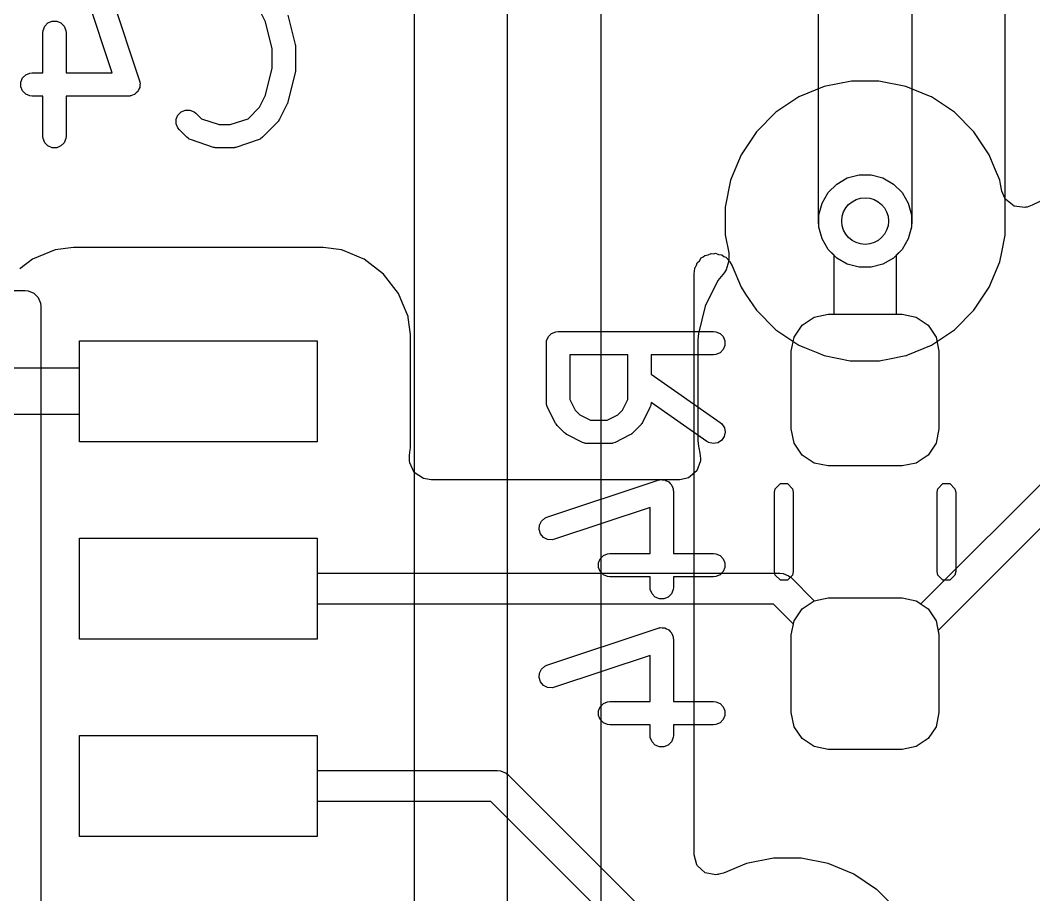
# Model space of a CAD drawing. Header units: inches. Extents: x 1.3 to 5.24, y -7.03 to -1.12.
# Drawn here: x 2.2861 to 2.5427, y -5.2494 to -5.0279 of the extents above; entities that cross this region are included whole.
import ezdxf

# ---------------------------------------------------------------- set-up
doc = ezdxf.new("R2010")
doc.units = ezdxf.units.IN
doc.header["$MEASUREMENT"] = 0
for name, color, linetype, true_color in [('B.Cu', 153, 'CONTINUOUS', 0x4d7fc4), ('B.Mask', 4, 'CONTINUOUS', 0x02ffee), ('B.Paste', 132, 'CONTINUOUS', 0x00c2c2), ('B.Silkscreen', 31, 'CONTINUOUS', 0xe8b2a7), ('F.Cu', 13, 'CONTINUOUS', 0xc83434), ('In1.Cu', 91, 'CONTINUOUS', 0x7fc87f), ('In2.Cu', 33, 'CONTINUOUS', 0xce7d2c)]:
    doc.layers.add(name, color=color, linetype=linetype, true_color=true_color)

msp = doc.modelspace()

# ---------------------------------------------------------------- linework, layer by layer
at = {"layer": 'B.Cu', "linetype": 'CONTINUOUS'}
for p, q in [((2.48966, -5.04465), (2.48321, -5.04732)), ((2.49651, -5.04329), (2.48966, -5.04465)), ((2.48966, -5.04465), (2.48966, -5.04465)), ((2.48966, -5.04465), (2.48966, -5.04465)), ((2.50349, -5.04329), (2.49651, -5.04329)), ((2.49651, -5.04329), (2.49651, -5.04329)), ((2.49651, -5.04329), (2.49651, -5.04329)), ((2.51034, -5.04465), (2.50349, -5.04329)), ((2.50349, -5.04329), (2.50349, -5.04329)), ((2.50349, -5.04329), (2.50349, -5.04329)), ((2.51633, -5.04713), (2.51034, -5.04465)), ((2.51034, -5.04465), (2.51034, -5.04465)), ((2.51034, -5.04465), (2.51034, -5.04465)), ((2.48321, -5.04732), (2.4774, -5.0512)), ((2.48321, -5.04732), (2.48321, -5.04732)), ((2.48321, -5.04732), (2.48321, -5.04732)), ((2.51679, -5.04732), (2.51633, -5.04713)), ((2.5226, -5.0512), (2.51679, -5.04732)), ((2.51679, -5.04732), (2.51679, -5.04732)), ((2.51679, -5.04732), (2.51679, -5.04732)), ((2.51679, -5.04732), (2.51679, -5.04732)), ((2.4774, -5.0512), (2.47246, -5.05614)), ((2.4774, -5.0512), (2.4774, -5.0512)), ((2.4774, -5.0512), (2.4774, -5.0512)), ((2.52754, -5.05614), (2.5226, -5.0512)), ((2.5226, -5.0512), (2.5226, -5.0512)), ((2.5226, -5.0512), (2.5226, -5.0512)), ((2.47246, -5.05614), (2.46858, -5.06195)), ((2.47246, -5.05614), (2.47246, -5.05614)), ((2.47246, -5.05614), (2.47246, -5.05614)), ((2.53142, -5.06195), (2.52754, -5.05614)), ((2.52754, -5.05614), (2.52754, -5.05614)), ((2.52754, -5.05614), (2.52754, -5.05614)), ((2.46858, -5.06195), (2.46591, -5.0684)), ((2.46858, -5.06195), (2.46858, -5.06195)), ((2.46858, -5.06195), (2.46858, -5.06195)), ((2.53279, -5.06526), (2.53142, -5.06195)), ((2.53142, -5.06195), (2.53142, -5.06195)), ((2.53409, -5.0684), (2.53279, -5.06526)), ((2.46591, -5.0684), (2.46455, -5.07525)), ((2.46591, -5.0684), (2.46591, -5.0684)), ((2.46591, -5.0684), (2.46591, -5.0684)), ((2.49281, -5.06937), (2.49548, -5.06783)), ((2.49548, -5.06783), (2.49846, -5.06703)), ((2.49846, -5.06703), (2.50154, -5.06703)), ((2.50154, -5.06703), (2.50452, -5.06783)), ((2.50452, -5.06783), (2.50719, -5.06937)), ((2.53429, -5.0694), (2.53409, -5.0684)), ((2.49063, -5.07155), (2.49281, -5.06937)), ((2.50719, -5.06937), (2.50937, -5.07155)), ((2.53464, -5.07116), (2.53429, -5.0694)), ((2.48909, -5.07422), (2.49063, -5.07155)), ((2.50937, -5.07155), (2.51091, -5.07422)), ((2.53541, -5.07297), (2.53464, -5.07116)), ((2.53556, -5.0732), (2.53541, -5.07297)), ((2.5356, -5.07325), (2.53556, -5.0732)), ((2.53773, -5.07498), (2.5356, -5.07325)), ((2.54842, -5.07173), (2.54232, -5.07476)), ((2.46455, -5.07525), (2.46455, -5.07525)), ((2.46455, -5.07525), (2.46455, -5.08223)), ((2.48829, -5.0772), (2.48909, -5.07422)), ((2.51091, -5.07422), (2.51171, -5.0772)), ((2.54046, -5.07529), (2.53773, -5.07498)), ((2.54071, -5.07524), (2.54046, -5.07529)), ((2.541, -5.07519), (2.54071, -5.07524)), ((2.54232, -5.07476), (2.541, -5.07519)), ((2.54232, -5.07476), (2.54232, -5.07476)), ((2.54232, -5.07476), (2.54232, -5.07476)), ((2.48829, -5.08028), (2.48829, -5.0772)), ((2.51171, -5.0772), (2.51171, -5.08028)), ((2.48909, -5.08326), (2.48829, -5.08028)), ((2.51171, -5.08028), (2.51091, -5.08326)), ((2.46455, -5.08223), (2.46455, -5.08223)), ((2.46455, -5.08223), (2.46455, -5.08223)), ((2.46455, -5.08223), (2.46545, -5.08676)), ((2.49063, -5.08593), (2.48909, -5.08326)), ((2.51091, -5.08326), (2.50937, -5.08593)), ((2.29489, -5.08602), (2.28914, -5.0884)), ((2.29951, -5.08541), (2.29489, -5.08602)), ((2.29489, -5.08602), (2.29489, -5.08602)), ((2.29489, -5.08602), (2.29489, -5.08602)), ((2.36277, -5.08541), (2.29951, -5.08541)), ((2.36739, -5.08602), (2.36277, -5.08541)), ((2.36277, -5.08541), (2.36277, -5.08541)), ((2.36277, -5.08541), (2.36277, -5.08541)), ((2.36277, -5.08541), (2.36277, -5.08541)), ((2.36277, -5.08541), (2.36277, -5.08541)), ((2.36807, -5.0863), (2.36739, -5.08602)), ((2.36739, -5.08602), (2.36739, -5.08602)), ((2.37288, -5.08829), (2.36807, -5.0863)), ((2.36807, -5.0863), (2.36807, -5.0863)), ((2.49213, -5.08743), (2.49063, -5.08593)), ((2.50937, -5.08593), (2.50787, -5.08743)), ((2.28914, -5.0884), (2.28593, -5.09087)), ((2.37314, -5.0884), (2.37288, -5.08829)), ((2.37288, -5.08829), (2.37288, -5.08829)), ((2.37808, -5.09219), (2.37314, -5.0884)), ((2.37314, -5.0884), (2.37314, -5.0884)), ((2.46552, -5.08815), (2.46544, -5.08911)), ((2.46545, -5.08676), (2.46545, -5.08676)), ((2.46545, -5.08676), (2.46552, -5.08815)), ((2.49213, -5.10236), (2.49213, -5.08743)), ((2.50787, -5.08743), (2.50787, -5.10236)), ((2.46478, -5.09114), (2.46444, -5.09165)), ((2.46479, -5.09113), (2.46478, -5.09114)), ((2.46544, -5.08911), (2.46479, -5.09113)), ((2.38187, -5.09713), (2.37808, -5.09219)), ((2.46269, -5.09384), (2.4595, -5.10027)), ((2.46437, -5.09175), (2.46269, -5.09384)), ((2.46442, -5.09167), (2.46437, -5.09175)), ((2.46443, -5.09167), (2.46442, -5.09167)), ((2.46444, -5.09165), (2.46443, -5.09167)), ((2.38286, -5.09952), (2.38187, -5.09713)), ((2.38426, -5.1029), (2.38286, -5.09952)), ((2.4595, -5.10027), (2.45777, -5.10723)), ((2.4595, -5.10027), (2.4595, -5.10027)), ((2.38428, -5.10304), (2.38426, -5.1029)), ((2.38429, -5.10315), (2.38428, -5.10304)), ((2.38429, -5.10316), (2.38429, -5.10315)), ((2.38429, -5.10318), (2.38429, -5.10316)), ((2.38486, -5.10751), (2.38429, -5.10318)), ((2.48404, -5.1051), (2.48707, -5.10307)), ((2.48707, -5.10307), (2.49065, -5.10236)), ((2.49065, -5.10236), (2.49213, -5.10236)), ((2.50787, -5.10236), (2.50935, -5.10236)), ((2.50935, -5.10236), (2.51293, -5.10307)), ((2.51293, -5.10307), (2.51596, -5.1051)), ((2.48201, -5.10813), (2.48404, -5.1051)), ((2.51596, -5.1051), (2.51799, -5.10813)), ((2.30106, -5.11594), (2.30106, -5.10906)), ((2.30106, -5.10906), (2.36122, -5.10906)), ((2.36122, -5.10906), (2.36122, -5.13465)), ((2.38486, -5.1362), (2.38486, -5.10751)), ((2.38486, -5.10751), (2.38486, -5.10751)), ((2.45777, -5.10723), (2.45766, -5.10884)), ((2.45766, -5.10884), (2.45766, -5.13428)), ((2.4813, -5.11171), (2.48201, -5.10813)), ((2.51799, -5.10813), (2.5187, -5.11171)), ((2.4813, -5.1314), (2.4813, -5.11171)), ((2.5187, -5.11171), (2.5187, -5.1314)), ((2.26997, -5.11594), (2.30106, -5.11594)), ((2.30106, -5.12776), (2.26752, -5.12776)), ((2.30106, -5.13465), (2.30106, -5.12776)), ((2.48201, -5.13498), (2.4813, -5.1314)), ((2.5187, -5.1314), (2.51799, -5.13498)), ((2.36122, -5.13465), (2.30106, -5.13465)), ((2.45766, -5.13428), (2.45766, -5.13432)), ((2.45766, -5.13432), (2.45777, -5.13588)), ((2.48404, -5.13801), (2.48201, -5.13498)), ((2.51799, -5.13498), (2.51596, -5.13801)), ((2.38462, -5.13807), (2.3848, -5.13667)), ((2.3848, -5.13667), (2.38486, -5.1362)), ((2.45777, -5.13588), (2.45777, -5.13588)), ((2.45777, -5.13588), (2.45785, -5.13622)), ((2.45785, -5.13622), (2.45785, -5.13622)), ((2.45785, -5.13622), (2.45818, -5.13753)), ((2.45818, -5.13753), (2.45832, -5.13891)), ((2.5141, -5.17571), (2.55302, -5.13679)), ((2.38463, -5.13943), (2.38462, -5.13807)), ((2.38471, -5.13996), (2.38463, -5.13943)), ((2.38584, -5.14243), (2.38471, -5.13996)), ((2.45829, -5.13946), (2.45741, -5.14206)), ((2.45832, -5.13891), (2.45829, -5.13946)), ((2.48707, -5.14004), (2.48404, -5.13801)), ((2.49065, -5.14075), (2.48707, -5.14004)), ((2.51293, -5.14004), (2.50935, -5.14075)), ((2.51596, -5.13801), (2.51293, -5.14004)), ((2.56118, -5.13976), (2.51848, -5.18246)), ((2.38816, -5.14392), (2.38584, -5.14243)), ((2.45741, -5.14206), (2.45526, -5.14378)), ((2.50935, -5.14075), (2.49065, -5.14075)), ((2.38869, -5.14407), (2.38816, -5.14392)), ((2.39007, -5.14427), (2.38869, -5.14407)), ((2.45309, -5.14427), (2.39007, -5.14427)), ((2.39007, -5.14427), (2.39007, -5.14427)), ((2.39007, -5.14427), (2.39007, -5.14427)), ((2.45493, -5.14391), (2.45309, -5.14427)), ((2.45526, -5.14378), (2.45493, -5.14391)), ((2.30106, -5.18465), (2.30106, -5.15906)), ((2.30106, -5.15906), (2.36122, -5.15906)), ((2.36122, -5.15906), (2.36122, -5.16791)), ((2.36122, -5.16791), (2.47844, -5.16791)), ((2.47844, -5.16791), (2.47921, -5.16799)), ((2.47921, -5.16799), (2.48063, -5.16858)), ((2.48063, -5.16858), (2.48123, -5.16907)), ((2.48123, -5.16907), (2.48708, -5.17492)), ((2.47681, -5.17579), (2.36122, -5.17579)), ((2.36122, -5.17579), (2.36122, -5.18465)), ((2.48185, -5.18082), (2.47681, -5.17579)), ((2.48708, -5.17492), (2.49065, -5.17421)), ((2.49065, -5.17421), (2.50935, -5.17421)), ((2.50935, -5.17421), (2.51293, -5.17492)), ((2.51293, -5.17492), (2.5141, -5.17571)), ((2.4813, -5.18356), (2.48185, -5.18082)), ((2.4813, -5.20325), (2.4813, -5.18356)), ((2.51848, -5.18246), (2.5187, -5.18356)), ((2.5187, -5.18356), (2.5187, -5.20325)), ((2.36122, -5.18465), (2.30106, -5.18465)), ((2.48201, -5.20683), (2.4813, -5.20325)), ((2.5187, -5.20325), (2.51799, -5.20683)), ((2.48404, -5.20986), (2.48201, -5.20683)), ((2.51799, -5.20683), (2.51596, -5.20986)), ((2.30106, -5.23465), (2.30106, -5.20906)), ((2.30106, -5.20906), (2.36122, -5.20906)), ((2.36122, -5.20906), (2.36122, -5.21791)), ((2.48707, -5.21189), (2.48404, -5.20986)), ((2.49065, -5.2126), (2.48707, -5.21189)), ((2.51293, -5.21189), (2.50935, -5.2126)), ((2.51596, -5.20986), (2.51293, -5.21189)), ((2.50935, -5.2126), (2.49065, -5.2126)), ((2.36122, -5.21791), (2.40689, -5.21791)), ((2.40689, -5.21791), (2.40766, -5.21799)), ((2.40766, -5.21799), (2.40908, -5.21858)), ((2.40908, -5.21858), (2.40967, -5.21907)), ((2.40967, -5.21907), (2.44373, -5.25312)), ((2.40526, -5.22579), (2.36122, -5.22579)), ((2.36122, -5.22579), (2.36122, -5.23465)), ((2.43701, -5.25754), (2.40526, -5.22579)), ((2.36122, -5.23465), (2.30106, -5.23465))]:
    msp.add_line(p, q, dxfattribs=at)
at = {"layer": 'B.Cu'}
msp.add_circle((2.5, -5.07874), 0.00591, dxfattribs=at)
at = {"layer": 'B.Mask', "linetype": 'CONTINUOUS'}
for p, q in [((2.48404, -5.1051), (2.48707, -5.10307)), ((2.48707, -5.10307), (2.49065, -5.10236)), ((2.49065, -5.10236), (2.50935, -5.10236)), ((2.50935, -5.10236), (2.51293, -5.10307)), ((2.51293, -5.10307), (2.51596, -5.1051)), ((2.48201, -5.10813), (2.48404, -5.1051)), ((2.51596, -5.1051), (2.51799, -5.10813)), ((2.30106, -5.13465), (2.30106, -5.10906)), ((2.30106, -5.10906), (2.36122, -5.10906)), ((2.36122, -5.10906), (2.36122, -5.13465)), ((2.4813, -5.11171), (2.48201, -5.10813)), ((2.51799, -5.10813), (2.5187, -5.11171)), ((2.4813, -5.1314), (2.4813, -5.11171)), ((2.5187, -5.11171), (2.5187, -5.1314)), ((2.48201, -5.13498), (2.4813, -5.1314)), ((2.5187, -5.1314), (2.51799, -5.13498)), ((2.36122, -5.13465), (2.30106, -5.13465)), ((2.48404, -5.13801), (2.48201, -5.13498)), ((2.51799, -5.13498), (2.51596, -5.13801)), ((2.48707, -5.14004), (2.48404, -5.13801)), ((2.49065, -5.14075), (2.48707, -5.14004)), ((2.51293, -5.14004), (2.50935, -5.14075)), ((2.51596, -5.13801), (2.51293, -5.14004)), ((2.50935, -5.14075), (2.49065, -5.14075)), ((2.30106, -5.18465), (2.30106, -5.15906)), ((2.30106, -5.15906), (2.36122, -5.15906)), ((2.36122, -5.15906), (2.36122, -5.18465)), ((2.48404, -5.17695), (2.48707, -5.17492)), ((2.48707, -5.17492), (2.49065, -5.17421)), ((2.49065, -5.17421), (2.50935, -5.17421)), ((2.50935, -5.17421), (2.51293, -5.17492)), ((2.51293, -5.17492), (2.51596, -5.17695)), ((2.48201, -5.17998), (2.48404, -5.17695)), ((2.51596, -5.17695), (2.51799, -5.17998)), ((2.4813, -5.18356), (2.48201, -5.17998)), ((2.51799, -5.17998), (2.5187, -5.18356)), ((2.4813, -5.20325), (2.4813, -5.18356)), ((2.5187, -5.18356), (2.5187, -5.20325)), ((2.36122, -5.18465), (2.30106, -5.18465)), ((2.48201, -5.20683), (2.4813, -5.20325)), ((2.5187, -5.20325), (2.51799, -5.20683)), ((2.48404, -5.20986), (2.48201, -5.20683)), ((2.51799, -5.20683), (2.51596, -5.20986)), ((2.30106, -5.23465), (2.30106, -5.20906)), ((2.30106, -5.20906), (2.36122, -5.20906)), ((2.36122, -5.20906), (2.36122, -5.23465)), ((2.48707, -5.21189), (2.48404, -5.20986)), ((2.49065, -5.2126), (2.48707, -5.21189)), ((2.51293, -5.21189), (2.50935, -5.2126)), ((2.51596, -5.20986), (2.51293, -5.21189)), ((2.50935, -5.2126), (2.49065, -5.2126)), ((2.36122, -5.23465), (2.30106, -5.23465))]:
    msp.add_line(p, q, dxfattribs=at)
at = {"layer": 'B.Paste', "linetype": 'CONTINUOUS'}
for p, q in [((2.48404, -5.1051), (2.48707, -5.10307)), ((2.48707, -5.10307), (2.49065, -5.10236)), ((2.49065, -5.10236), (2.50935, -5.10236)), ((2.50935, -5.10236), (2.51293, -5.10307)), ((2.51293, -5.10307), (2.51596, -5.1051)), ((2.48201, -5.10813), (2.48404, -5.1051)), ((2.51596, -5.1051), (2.51799, -5.10813)), ((2.30106, -5.13465), (2.30106, -5.10906)), ((2.30106, -5.10906), (2.36122, -5.10906)), ((2.36122, -5.10906), (2.36122, -5.13465)), ((2.4813, -5.11171), (2.48201, -5.10813)), ((2.51799, -5.10813), (2.5187, -5.11171)), ((2.4813, -5.1314), (2.4813, -5.11171)), ((2.5187, -5.11171), (2.5187, -5.1314)), ((2.48201, -5.13498), (2.4813, -5.1314)), ((2.5187, -5.1314), (2.51799, -5.13498)), ((2.36122, -5.13465), (2.30106, -5.13465)), ((2.48404, -5.13801), (2.48201, -5.13498)), ((2.51799, -5.13498), (2.51596, -5.13801)), ((2.48707, -5.14004), (2.48404, -5.13801)), ((2.49065, -5.14075), (2.48707, -5.14004)), ((2.51293, -5.14004), (2.50935, -5.14075)), ((2.51596, -5.13801), (2.51293, -5.14004)), ((2.50935, -5.14075), (2.49065, -5.14075)), ((2.30106, -5.18465), (2.30106, -5.15906)), ((2.30106, -5.15906), (2.36122, -5.15906)), ((2.36122, -5.15906), (2.36122, -5.18465)), ((2.48404, -5.17695), (2.48707, -5.17492)), ((2.48707, -5.17492), (2.49065, -5.17421)), ((2.49065, -5.17421), (2.50935, -5.17421)), ((2.50935, -5.17421), (2.51293, -5.17492)), ((2.51293, -5.17492), (2.51596, -5.17695)), ((2.48201, -5.17998), (2.48404, -5.17695)), ((2.51596, -5.17695), (2.51799, -5.17998)), ((2.4813, -5.18356), (2.48201, -5.17998)), ((2.51799, -5.17998), (2.5187, -5.18356)), ((2.4813, -5.20325), (2.4813, -5.18356)), ((2.5187, -5.18356), (2.5187, -5.20325)), ((2.36122, -5.18465), (2.30106, -5.18465)), ((2.48201, -5.20683), (2.4813, -5.20325)), ((2.5187, -5.20325), (2.51799, -5.20683)), ((2.48404, -5.20986), (2.48201, -5.20683)), ((2.51799, -5.20683), (2.51596, -5.20986)), ((2.30106, -5.23465), (2.30106, -5.20906)), ((2.30106, -5.20906), (2.36122, -5.20906)), ((2.36122, -5.20906), (2.36122, -5.23465)), ((2.48707, -5.21189), (2.48404, -5.20986)), ((2.49065, -5.2126), (2.48707, -5.21189)), ((2.51293, -5.21189), (2.50935, -5.2126)), ((2.51596, -5.20986), (2.51293, -5.21189)), ((2.50935, -5.2126), (2.49065, -5.2126)), ((2.36122, -5.23465), (2.30106, -5.23465))]:
    msp.add_line(p, q, dxfattribs=at)
at = {"layer": 'B.Silkscreen', "linetype": 'CONTINUOUS'}
for p, q in [((2.30936, -5.0412), (2.30129, -5.01697)), ((2.30689, -5.0151), (2.31626, -5.04322)), ((2.34817, -5.02831), (2.34665, -5.02528)), ((2.35382, -5.02656), (2.3557, -5.03406)), ((2.29182, -5.03045), (2.29226, -5.02939)), ((2.29226, -5.02939), (2.29307, -5.02857)), ((2.29307, -5.02857), (2.29414, -5.02813)), ((2.29414, -5.02813), (2.29529, -5.02813)), ((2.29529, -5.02813), (2.29635, -5.02857)), ((2.29635, -5.02857), (2.29717, -5.02939)), ((2.29717, -5.02939), (2.29761, -5.03045)), ((2.34988, -5.03514), (2.34817, -5.02831)), ((2.29176, -5.03103), (2.29182, -5.03045)), ((2.29176, -5.0412), (2.29176, -5.03103)), ((2.29761, -5.03045), (2.29767, -5.03103)), ((2.29767, -5.03103), (2.29767, -5.0412)), ((2.3557, -5.03406), (2.35571, -5.03416)), ((2.35571, -5.03416), (2.35573, -5.0342)), ((2.35573, -5.0342), (2.35575, -5.03442)), ((2.35575, -5.03442), (2.35578, -5.03464)), ((2.35578, -5.03464), (2.35577, -5.03468)), ((2.35577, -5.03468), (2.35578, -5.03478)), ((2.35578, -5.03478), (2.35578, -5.0404)), ((2.34988, -5.04004), (2.34988, -5.03514)), ((2.34817, -5.04687), (2.34988, -5.04004)), ((2.28619, -5.04358), (2.28663, -5.04251)), ((2.28663, -5.04251), (2.28745, -5.0417)), ((2.28745, -5.0417), (2.28851, -5.04126)), ((2.28851, -5.04126), (2.28909, -5.0412)), ((2.28909, -5.0412), (2.29176, -5.0412)), ((2.29767, -5.0412), (2.30936, -5.0412)), ((2.3557, -5.04112), (2.35382, -5.04862)), ((2.35571, -5.04102), (2.3557, -5.04112)), ((2.35573, -5.04098), (2.35571, -5.04102)), ((2.35575, -5.04076), (2.35573, -5.04098)), ((2.35578, -5.04055), (2.35575, -5.04076)), ((2.35578, -5.0404), (2.35577, -5.0405)), ((2.35577, -5.0405), (2.35578, -5.04055)), ((2.28619, -5.04473), (2.28619, -5.04358)), ((2.28663, -5.04579), (2.28619, -5.04473)), ((2.31631, -5.04493), (2.3161, -5.04536)), ((2.31626, -5.04322), (2.31633, -5.0435)), ((2.31632, -5.04483), (2.31631, -5.04493)), ((2.31636, -5.04473), (2.31632, -5.04483)), ((2.31633, -5.0435), (2.31636, -5.04358)), ((2.31636, -5.04358), (2.31636, -5.04364)), ((2.31636, -5.04364), (2.31639, -5.04378)), ((2.31639, -5.04378), (2.31636, -5.04426)), ((2.31636, -5.04426), (2.31636, -5.04473)), ((2.28745, -5.04661), (2.28663, -5.04579)), ((2.28851, -5.04705), (2.28745, -5.04661)), ((2.28909, -5.04711), (2.28851, -5.04705)), ((2.29176, -5.04711), (2.28909, -5.04711)), ((2.29176, -5.05728), (2.29176, -5.04711)), ((2.31346, -5.04711), (2.29767, -5.04711)), ((2.29767, -5.04711), (2.29767, -5.05728)), ((2.31375, -5.04708), (2.31346, -5.04711)), ((2.31383, -5.04708), (2.31375, -5.04708)), ((2.31389, -5.04706), (2.31383, -5.04708)), ((2.31404, -5.04705), (2.31389, -5.04706)), ((2.31447, -5.04687), (2.31404, -5.04705)), ((2.31492, -5.04672), (2.31447, -5.04687)), ((2.315, -5.04665), (2.31492, -5.04672)), ((2.3151, -5.04661), (2.315, -5.04665)), ((2.31544, -5.04627), (2.3151, -5.04661)), ((2.31579, -5.04596), (2.31544, -5.04627)), ((2.31584, -5.04587), (2.31579, -5.04596)), ((2.31592, -5.04579), (2.31584, -5.04587)), ((2.3161, -5.04536), (2.31592, -5.04579)), ((2.34665, -5.0499), (2.34817, -5.04687)), ((2.34374, -5.05282), (2.34665, -5.0499)), ((2.3536, -5.04922), (2.35172, -5.05297)), ((2.35361, -5.04918), (2.3536, -5.04922)), ((2.35363, -5.04916), (2.35361, -5.04918)), ((2.35371, -5.04892), (2.35363, -5.04916)), ((2.3538, -5.04868), (2.35371, -5.04892)), ((2.35381, -5.04866), (2.3538, -5.04868)), ((2.35382, -5.04862), (2.35381, -5.04866)), ((2.32556, -5.05295), (2.326, -5.05189)), ((2.32556, -5.0541), (2.32556, -5.05295)), ((2.326, -5.05189), (2.32682, -5.05107)), ((2.32682, -5.05107), (2.32788, -5.05063)), ((2.32788, -5.05063), (2.32903, -5.05063)), ((2.32903, -5.05063), (2.3301, -5.05107)), ((2.3301, -5.05107), (2.33055, -5.05144)), ((2.33055, -5.05144), (2.33193, -5.05282)), ((2.33193, -5.05282), (2.33644, -5.05432)), ((2.33923, -5.05432), (2.34374, -5.05282)), ((2.35172, -5.05297), (2.35157, -5.05322)), ((2.326, -5.05517), (2.32556, -5.0541)), ((2.32637, -5.05561), (2.326, -5.05517)), ((2.33644, -5.05432), (2.33923, -5.05432)), ((2.35117, -5.05374), (2.34742, -5.05749)), ((2.35135, -5.05351), (2.35117, -5.05374)), ((2.35141, -5.05346), (2.35135, -5.05351)), ((2.35147, -5.05337), (2.35141, -5.05346)), ((2.35154, -5.05329), (2.35147, -5.05337)), ((2.35157, -5.05322), (2.35154, -5.05329)), ((2.29182, -5.05785), (2.29176, -5.05728)), ((2.29226, -5.05892), (2.29182, -5.05785)), ((2.29761, -5.05785), (2.29717, -5.05892)), ((2.29767, -5.05728), (2.29761, -5.05785)), ((2.32825, -5.05749), (2.32637, -5.05561)), ((2.32869, -5.05786), (2.32825, -5.05749)), ((2.32879, -5.0579), (2.32869, -5.05786)), ((2.32887, -5.05797), (2.32879, -5.0579)), ((2.3294, -5.0582), (2.32887, -5.05797)), ((2.34679, -5.05797), (2.34627, -5.0582)), ((2.34687, -5.0579), (2.34679, -5.05797)), ((2.34697, -5.05786), (2.34687, -5.0579)), ((2.34742, -5.05749), (2.34697, -5.05786)), ((2.29307, -5.05973), (2.29226, -5.05892)), ((2.29414, -5.06017), (2.29307, -5.05973)), ((2.29529, -5.06017), (2.29414, -5.06017)), ((2.29635, -5.05973), (2.29529, -5.06017)), ((2.29717, -5.05892), (2.29635, -5.05973)), ((2.33502, -5.06008), (2.3294, -5.0582)), ((2.33531, -5.06014), (2.33502, -5.06008)), ((2.33538, -5.06017), (2.33531, -5.06014)), ((2.33549, -5.06018), (2.33538, -5.06017)), ((2.33559, -5.06021), (2.33549, -5.06018)), ((2.33567, -5.0602), (2.33559, -5.06021)), ((2.33596, -5.06023), (2.33567, -5.0602)), ((2.33971, -5.06023), (2.33596, -5.06023)), ((2.34, -5.0602), (2.33971, -5.06023)), ((2.34008, -5.06021), (2.34, -5.0602)), ((2.34018, -5.06018), (2.34008, -5.06021)), ((2.34028, -5.06017), (2.34018, -5.06018)), ((2.34036, -5.06014), (2.34028, -5.06017)), ((2.34064, -5.06008), (2.34036, -5.06014)), ((2.34627, -5.0582), (2.34064, -5.06008)), ((2.1615, -5.09638), (2.28732, -5.09638)), ((2.28732, -5.09638), (2.28809, -5.09645)), ((2.28809, -5.09645), (2.28951, -5.09704)), ((2.28951, -5.09704), (2.2906, -5.09813)), ((2.2906, -5.09813), (2.29118, -5.09955)), ((2.29118, -5.09955), (2.29126, -5.10031)), ((2.29126, -5.10031), (2.29126, -5.29339)), ((2.4206, -5.10722), (2.42166, -5.10678)), ((2.42166, -5.10678), (2.42224, -5.10672)), ((2.42224, -5.10672), (2.46161, -5.10672)), ((2.46161, -5.10672), (2.46218, -5.10678)), ((2.46218, -5.10678), (2.46325, -5.10722)), ((2.41928, -5.10967), (2.41934, -5.1091)), ((2.41934, -5.1091), (2.41978, -5.10803)), ((2.41978, -5.10803), (2.4206, -5.10722)), ((2.46325, -5.10722), (2.46406, -5.10803)), ((2.46406, -5.10803), (2.4645, -5.1091)), ((2.4645, -5.1091), (2.4645, -5.11025)), ((2.41928, -5.12467), (2.41928, -5.10967)), ((2.46406, -5.11131), (2.46325, -5.11213)), ((2.4645, -5.11025), (2.46406, -5.11131)), ((2.43991, -5.11263), (2.42519, -5.11263)), ((2.42519, -5.11263), (2.42519, -5.12397)), ((2.43991, -5.12397), (2.43991, -5.11263)), ((2.46161, -5.11263), (2.44581, -5.11263)), ((2.44581, -5.11263), (2.44581, -5.11751)), ((2.46218, -5.11257), (2.46161, -5.11263)), ((2.46325, -5.11213), (2.46218, -5.11257)), ((2.44581, -5.11751), (2.4633, -5.12975)), ((2.41934, -5.12525), (2.41928, -5.12467)), ((2.42519, -5.12397), (2.42654, -5.12667)), ((2.43856, -5.12667), (2.43991, -5.12397)), ((2.44581, -5.12472), (2.44576, -5.12525)), ((2.45991, -5.13459), (2.44581, -5.12472)), ((2.41938, -5.12535), (2.41934, -5.12525)), ((2.41939, -5.12545), (2.41938, -5.12535)), ((2.4196, -5.12599), (2.41939, -5.12545)), ((2.42147, -5.12974), (2.4196, -5.12599)), ((2.42654, -5.12667), (2.42774, -5.12787)), ((2.43736, -5.12787), (2.43856, -5.12667)), ((2.4455, -5.12599), (2.44363, -5.12974)), ((2.44571, -5.12545), (2.4455, -5.12599)), ((2.44576, -5.12525), (2.44571, -5.12535)), ((2.44571, -5.12535), (2.44571, -5.12545)), ((2.42163, -5.12999), (2.42147, -5.12974)), ((2.42166, -5.13006), (2.42163, -5.12999)), ((2.42774, -5.12787), (2.43043, -5.12922)), ((2.43043, -5.12922), (2.43466, -5.12922)), ((2.43466, -5.12922), (2.43736, -5.12787)), ((2.44347, -5.12999), (2.44344, -5.13006)), ((2.44363, -5.12974), (2.44347, -5.12999)), ((2.4633, -5.12975), (2.46374, -5.13013)), ((2.42172, -5.13014), (2.42166, -5.13006)), ((2.42178, -5.13023), (2.42172, -5.13014)), ((2.42184, -5.13028), (2.42178, -5.13023)), ((2.42202, -5.13051), (2.42184, -5.13028)), ((2.4239, -5.13238), (2.42202, -5.13051)), ((2.42412, -5.13257), (2.4239, -5.13238)), ((2.42418, -5.13263), (2.42412, -5.13257)), ((2.44097, -5.13257), (2.44092, -5.13263)), ((2.4412, -5.13238), (2.44097, -5.13257)), ((2.44307, -5.13051), (2.4412, -5.13238)), ((2.44326, -5.13028), (2.44307, -5.13051)), ((2.44332, -5.13023), (2.44326, -5.13028)), ((2.44337, -5.13014), (2.44332, -5.13023)), ((2.44344, -5.13006), (2.44337, -5.13014)), ((2.46374, -5.13013), (2.46436, -5.1311)), ((2.46456, -5.13223), (2.46431, -5.13336)), ((2.46436, -5.1311), (2.46456, -5.13223)), ((2.42427, -5.13268), (2.42418, -5.13263)), ((2.42435, -5.13275), (2.42427, -5.13268)), ((2.42442, -5.13278), (2.42435, -5.13275)), ((2.42467, -5.13294), (2.42442, -5.13278)), ((2.42842, -5.13481), (2.42467, -5.13294)), ((2.42896, -5.13502), (2.42842, -5.13481)), ((2.42906, -5.13503), (2.42896, -5.13502)), ((2.42916, -5.13507), (2.42906, -5.13503)), ((2.42974, -5.13512), (2.42916, -5.13507)), ((2.43536, -5.13512), (2.42974, -5.13512)), ((2.43594, -5.13507), (2.43536, -5.13512)), ((2.43603, -5.13503), (2.43594, -5.13507)), ((2.43614, -5.13502), (2.43603, -5.13503)), ((2.43668, -5.13481), (2.43614, -5.13502)), ((2.44043, -5.13294), (2.43668, -5.13481)), ((2.44068, -5.13278), (2.44043, -5.13294)), ((2.44075, -5.13275), (2.44068, -5.13278)), ((2.44083, -5.13268), (2.44075, -5.13275)), ((2.44092, -5.13263), (2.44083, -5.13268)), ((2.46042, -5.13487), (2.45991, -5.13459)), ((2.46154, -5.13512), (2.46042, -5.13487)), ((2.46268, -5.13492), (2.46154, -5.13512)), ((2.46365, -5.1343), (2.46268, -5.13492)), ((2.46431, -5.13336), (2.46365, -5.1343)), ((2.41943, -5.15374), (2.44755, -5.14437)), ((2.44755, -5.14437), (2.44784, -5.1443)), ((2.44784, -5.1443), (2.44791, -5.14427)), ((2.44791, -5.14427), (2.44797, -5.14427)), ((2.44797, -5.14427), (2.44811, -5.14424)), ((2.44811, -5.14424), (2.44859, -5.14427)), ((2.44859, -5.14427), (2.44906, -5.14427)), ((2.44906, -5.14427), (2.44916, -5.14431)), ((2.44916, -5.14431), (2.44926, -5.14432)), ((2.44926, -5.14432), (2.44969, -5.14453)), ((2.44969, -5.14453), (2.45012, -5.14471)), ((2.45012, -5.14471), (2.4502, -5.14479)), ((2.4502, -5.14479), (2.45029, -5.14484)), ((2.45029, -5.14484), (2.4506, -5.14519)), ((2.4506, -5.14519), (2.45094, -5.14553)), ((2.47725, -5.14655), (2.47853, -5.14527)), ((2.47853, -5.14527), (2.48033, -5.14527)), ((2.48033, -5.14527), (2.48161, -5.14655)), ((2.51839, -5.14655), (2.51967, -5.14527)), ((2.51967, -5.14527), (2.52147, -5.14527)), ((2.52147, -5.14527), (2.52275, -5.14655)), ((2.45094, -5.14553), (2.45098, -5.14563)), ((2.45098, -5.14563), (2.45105, -5.14571)), ((2.45105, -5.14571), (2.4512, -5.14616)), ((2.4512, -5.14616), (2.45138, -5.14659)), ((2.45138, -5.14659), (2.45139, -5.14674)), ((2.45139, -5.14674), (2.45141, -5.1468)), ((2.45141, -5.1468), (2.45141, -5.14688)), ((2.45141, -5.14688), (2.45144, -5.14717)), ((2.45144, -5.14717), (2.45144, -5.16296)), ((2.47707, -5.14745), (2.47725, -5.14655)), ((2.47707, -5.16751), (2.47707, -5.14745)), ((2.48161, -5.14655), (2.48179, -5.14745)), ((2.48179, -5.14745), (2.48179, -5.16751)), ((2.51821, -5.14745), (2.51839, -5.14655)), ((2.51821, -5.16751), (2.51821, -5.14745)), ((2.52275, -5.14655), (2.52293, -5.14745)), ((2.52293, -5.14745), (2.52293, -5.16751)), ((2.44553, -5.15127), (2.4213, -5.15934)), ((2.44553, -5.16296), (2.44553, -5.15127)), ((2.41751, -5.15576), (2.41803, -5.15473)), ((2.41803, -5.15473), (2.4189, -5.15398)), ((2.4189, -5.15398), (2.41943, -5.15374)), ((2.41743, -5.15691), (2.41751, -5.15576)), ((2.4178, -5.15801), (2.41743, -5.15691)), ((2.41855, -5.15888), (2.4178, -5.15801)), ((2.41958, -5.15939), (2.41855, -5.15888)), ((2.42073, -5.15947), (2.41958, -5.15939)), ((2.4213, -5.15934), (2.42073, -5.15947)), ((2.43372, -5.16346), (2.43478, -5.16302)), ((2.43478, -5.16302), (2.43536, -5.16296)), ((2.43536, -5.16296), (2.44553, -5.16296)), ((2.45144, -5.16296), (2.46161, -5.16296)), ((2.46161, -5.16296), (2.46218, -5.16302)), ((2.46218, -5.16302), (2.46325, -5.16346)), ((2.43246, -5.16534), (2.43291, -5.16428)), ((2.43246, -5.16649), (2.43246, -5.16534)), ((2.43291, -5.16428), (2.43372, -5.16346)), ((2.46325, -5.16346), (2.46406, -5.16428)), ((2.46406, -5.16428), (2.4645, -5.16534)), ((2.4645, -5.16534), (2.4645, -5.16649)), ((2.43291, -5.16756), (2.43246, -5.16649)), ((2.43372, -5.16837), (2.43291, -5.16756)), ((2.43478, -5.16881), (2.43372, -5.16837)), ((2.46325, -5.16837), (2.46218, -5.16881)), ((2.46406, -5.16756), (2.46325, -5.16837)), ((2.4645, -5.16649), (2.46406, -5.16756)), ((2.47725, -5.16841), (2.47707, -5.16751)), ((2.47853, -5.16969), (2.47725, -5.16841)), ((2.48161, -5.16841), (2.48033, -5.16969)), ((2.48179, -5.16751), (2.48161, -5.16841)), ((2.51839, -5.16841), (2.51821, -5.16751)), ((2.51967, -5.16969), (2.51839, -5.16841)), ((2.52275, -5.16841), (2.52147, -5.16969)), ((2.52293, -5.16751), (2.52275, -5.16841)), ((2.43536, -5.16887), (2.43478, -5.16881)), ((2.44553, -5.16887), (2.43536, -5.16887)), ((2.44553, -5.17154), (2.44553, -5.16887)), ((2.46161, -5.16887), (2.45144, -5.16887)), ((2.45144, -5.16887), (2.45144, -5.17154)), ((2.46218, -5.16881), (2.46161, -5.16887)), ((2.48033, -5.16969), (2.47853, -5.16969)), ((2.52147, -5.16969), (2.51967, -5.16969)), ((2.44559, -5.17212), (2.44553, -5.17154)), ((2.44603, -5.17318), (2.44559, -5.17212)), ((2.44684, -5.174), (2.44603, -5.17318)), ((2.45094, -5.17318), (2.45012, -5.174)), ((2.45138, -5.17212), (2.45094, -5.17318)), ((2.45144, -5.17154), (2.45138, -5.17212)), ((2.44791, -5.17444), (2.44684, -5.174)), ((2.44906, -5.17444), (2.44791, -5.17444)), ((2.45012, -5.174), (2.44906, -5.17444)), ((2.41943, -5.19124), (2.44755, -5.18186)), ((2.44755, -5.18186), (2.44784, -5.1818)), ((2.44784, -5.1818), (2.44791, -5.18177)), ((2.44791, -5.18177), (2.44797, -5.18177)), ((2.44797, -5.18177), (2.44811, -5.18173)), ((2.44811, -5.18173), (2.44859, -5.18177)), ((2.44859, -5.18177), (2.44906, -5.18177)), ((2.44906, -5.18177), (2.44916, -5.18181)), ((2.44916, -5.18181), (2.44926, -5.18182)), ((2.44926, -5.18182), (2.44969, -5.18203)), ((2.44969, -5.18203), (2.45012, -5.18221)), ((2.45012, -5.18221), (2.4502, -5.18228)), ((2.4502, -5.18228), (2.45029, -5.18233)), ((2.45029, -5.18233), (2.4506, -5.18269)), ((2.4506, -5.18269), (2.45094, -5.18302)), ((2.45094, -5.18302), (2.45098, -5.18312)), ((2.45098, -5.18312), (2.45105, -5.1832)), ((2.45105, -5.1832), (2.4512, -5.18365)), ((2.4512, -5.18365), (2.45138, -5.18409)), ((2.45138, -5.18409), (2.45139, -5.18424)), ((2.45139, -5.18424), (2.45141, -5.1843)), ((2.45141, -5.1843), (2.45141, -5.18437)), ((2.45141, -5.18437), (2.45144, -5.18466)), ((2.45144, -5.18466), (2.45144, -5.20046)), ((2.44553, -5.18876), (2.4213, -5.19684)), ((2.44553, -5.20046), (2.44553, -5.18876)), ((2.41803, -5.19223), (2.4189, -5.19147)), ((2.4189, -5.19147), (2.41943, -5.19124)), ((2.41743, -5.19441), (2.41751, -5.19326)), ((2.41751, -5.19326), (2.41803, -5.19223)), ((2.4178, -5.1955), (2.41743, -5.19441)), ((2.41855, -5.19637), (2.4178, -5.1955)), ((2.41958, -5.19689), (2.41855, -5.19637)), ((2.42073, -5.19697), (2.41958, -5.19689)), ((2.4213, -5.19684), (2.42073, -5.19697)), ((2.43246, -5.20284), (2.43291, -5.20177)), ((2.43291, -5.20177), (2.43372, -5.20096)), ((2.43372, -5.20096), (2.43478, -5.20052)), ((2.43478, -5.20052), (2.43536, -5.20046)), ((2.43536, -5.20046), (2.44553, -5.20046)), ((2.45144, -5.20046), (2.46161, -5.20046)), ((2.46161, -5.20046), (2.46218, -5.20052)), ((2.46218, -5.20052), (2.46325, -5.20096)), ((2.46325, -5.20096), (2.46406, -5.20177)), ((2.46406, -5.20177), (2.4645, -5.20284)), ((2.43246, -5.20399), (2.43246, -5.20284)), ((2.43291, -5.20505), (2.43246, -5.20399)), ((2.4645, -5.20399), (2.46406, -5.20505)), ((2.4645, -5.20284), (2.4645, -5.20399)), ((2.43372, -5.20587), (2.43291, -5.20505)), ((2.43478, -5.20631), (2.43372, -5.20587)), ((2.43536, -5.20636), (2.43478, -5.20631)), ((2.44553, -5.20636), (2.43536, -5.20636)), ((2.44553, -5.20904), (2.44553, -5.20636)), ((2.46161, -5.20636), (2.45144, -5.20636)), ((2.45144, -5.20636), (2.45144, -5.20904)), ((2.46218, -5.20631), (2.46161, -5.20636)), ((2.46325, -5.20587), (2.46218, -5.20631)), ((2.46406, -5.20505), (2.46325, -5.20587)), ((2.44559, -5.20961), (2.44553, -5.20904)), ((2.45144, -5.20904), (2.45138, -5.20961)), ((2.44603, -5.21068), (2.44559, -5.20961)), ((2.44684, -5.21149), (2.44603, -5.21068)), ((2.44791, -5.21193), (2.44684, -5.21149)), ((2.44906, -5.21193), (2.44791, -5.21193)), ((2.45012, -5.21149), (2.44906, -5.21193)), ((2.45094, -5.21068), (2.45012, -5.21149)), ((2.45138, -5.20961), (2.45094, -5.21068))]:
    msp.add_line(p, q, dxfattribs=at)
at = {"layer": 'F.Cu', "linetype": 'CONTINUOUS'}
for p, q in [((2.48819, -5.07874), (2.48819, -4.54724)), ((2.51181, -4.55214), (2.51181, -5.07874)), ((2.53545, -5.08224), (2.53545, -4.82249)), ((2.40945, -5.33867), (2.40945, -4.85824)), ((2.43307, -4.85824), (2.43307, -5.34356)), ((2.38581, -4.87078), (2.38581, -5.32615)), ((2.48829, -5.08028), (2.48819, -5.07874)), ((2.48909, -5.08326), (2.48829, -5.08028)), ((2.51171, -5.08028), (2.51091, -5.08326)), ((2.51181, -5.07874), (2.51171, -5.08028)), ((2.49063, -5.08593), (2.48909, -5.08326)), ((2.51091, -5.08326), (2.50937, -5.08593)), ((2.53459, -5.08659), (2.53544, -5.08232)), ((2.53544, -5.08232), (2.53545, -5.08224)), ((2.49281, -5.08811), (2.49063, -5.08593)), ((2.50937, -5.08593), (2.50719, -5.08811)), ((2.45745, -5.08937), (2.45805, -5.08879)), ((2.45805, -5.08879), (2.4585, -5.08809)), ((2.4585, -5.08809), (2.45902, -5.08785)), ((2.45902, -5.08785), (2.45943, -5.08746)), ((2.45943, -5.08746), (2.46024, -5.08729)), ((2.46024, -5.08729), (2.461, -5.08695)), ((2.461, -5.08695), (2.46157, -5.08703)), ((2.46157, -5.08703), (2.46213, -5.08692)), ((2.46213, -5.08692), (2.4629, -5.08722)), ((2.4629, -5.08722), (2.46372, -5.08734)), ((2.46372, -5.08734), (2.4642, -5.08774)), ((2.4642, -5.08774), (2.46469, -5.08793)), ((2.46469, -5.08793), (2.46565, -5.08893)), ((2.46565, -5.08893), (2.46577, -5.08909)), ((2.49548, -5.08965), (2.49281, -5.08811)), ((2.50719, -5.08811), (2.50452, -5.08965)), ((2.53409, -5.08908), (2.53459, -5.08659)), ((2.53459, -5.08659), (2.53459, -5.08659)), ((2.45671, -5.09212), (2.45691, -5.09075)), ((2.45691, -5.09075), (2.45699, -5.09047)), ((2.45699, -5.09047), (2.45701, -5.09041)), ((2.45701, -5.09041), (2.45732, -5.08992)), ((2.45732, -5.08992), (2.45745, -5.08937)), ((2.46577, -5.08909), (2.46632, -5.09008)), ((2.46632, -5.09008), (2.46858, -5.09553)), ((2.49846, -5.09045), (2.49548, -5.08965)), ((2.50154, -5.09045), (2.49846, -5.09045)), ((2.50452, -5.08965), (2.50154, -5.09045)), ((2.53142, -5.09553), (2.53409, -5.08908)), ((2.45671, -5.2393), (2.45671, -5.09212)), ((2.46858, -5.09553), (2.46858, -5.09553)), ((2.46858, -5.09553), (2.46972, -5.09723)), ((2.52754, -5.10134), (2.53142, -5.09553)), ((2.46972, -5.09723), (2.47246, -5.10134)), ((2.47246, -5.10134), (2.47246, -5.10134)), ((2.47246, -5.10134), (2.47246, -5.10134)), ((2.47246, -5.10134), (2.4774, -5.10628)), ((2.5226, -5.10628), (2.52754, -5.10134)), ((2.4774, -5.10628), (2.4774, -5.10628)), ((2.4774, -5.10628), (2.4774, -5.10628)), ((2.4774, -5.10628), (2.48321, -5.11016)), ((2.51679, -5.11016), (2.5226, -5.10628)), ((2.48321, -5.11016), (2.48321, -5.11016)), ((2.48321, -5.11016), (2.48463, -5.11075)), ((2.48463, -5.11075), (2.488, -5.11214)), ((2.51078, -5.11265), (2.51679, -5.11016)), ((2.51679, -5.11016), (2.51679, -5.11016)), ((2.51679, -5.11016), (2.51679, -5.11016)), ((2.488, -5.11214), (2.488, -5.11214)), ((2.488, -5.11214), (2.48805, -5.11216)), ((2.48805, -5.11216), (2.48966, -5.11283)), ((2.48966, -5.11283), (2.48966, -5.11283)), ((2.48966, -5.11283), (2.48966, -5.11283)), ((2.48966, -5.11283), (2.49621, -5.11413)), ((2.49621, -5.11413), (2.49632, -5.11416)), ((2.49632, -5.11416), (2.49651, -5.11419)), ((2.49651, -5.11419), (2.50349, -5.11419)), ((2.50349, -5.11419), (2.50365, -5.11419)), ((2.50365, -5.11419), (2.50396, -5.1141)), ((2.50396, -5.1141), (2.50577, -5.11374)), ((2.50577, -5.11374), (2.51034, -5.11283)), ((2.50577, -5.11374), (2.50577, -5.11374)), ((2.51034, -5.11283), (2.51047, -5.11278)), ((2.51034, -5.11283), (2.51034, -5.11283)), ((2.51034, -5.11283), (2.51034, -5.11283)), ((2.51034, -5.11283), (2.51034, -5.11283)), ((2.51034, -5.11283), (2.51034, -5.11283)), ((2.51047, -5.11278), (2.51078, -5.11265)), ((2.51078, -5.11265), (2.51078, -5.11265)), ((2.4574, -5.24179), (2.45671, -5.2393)), ((2.47682, -5.24014), (2.46997, -5.2415)), ((2.48381, -5.24014), (2.47682, -5.24014)), ((2.47682, -5.24014), (2.47682, -5.24014)), ((2.47682, -5.24014), (2.47682, -5.24014)), ((2.49066, -5.2415), (2.48381, -5.24014)), ((2.48381, -5.24014), (2.48381, -5.24014)), ((2.48381, -5.24014), (2.48381, -5.24014)), ((2.4575, -5.24197), (2.4574, -5.24179)), ((2.45951, -5.24384), (2.4575, -5.24197)), ((2.4575, -5.24197), (2.4575, -5.24197)), ((2.46997, -5.2415), (2.46411, -5.24393)), ((2.46997, -5.2415), (2.46997, -5.2415)), ((2.46997, -5.2415), (2.46997, -5.2415)), ((2.49697, -5.24411), (2.49066, -5.2415)), ((2.49066, -5.2415), (2.49066, -5.2415)), ((2.49066, -5.2415), (2.49066, -5.2415)), ((2.46222, -5.24433), (2.45951, -5.24384)), ((2.46254, -5.2443), (2.46222, -5.24433)), ((2.46277, -5.24427), (2.46254, -5.2443)), ((2.46297, -5.24422), (2.46277, -5.24427)), ((2.46411, -5.24393), (2.46297, -5.24422)), ((2.46411, -5.24393), (2.46411, -5.24393)), ((2.46411, -5.24393), (2.46411, -5.24393)), ((2.46411, -5.24393), (2.46411, -5.24393)), ((2.49711, -5.24417), (2.49697, -5.24411)), ((2.50291, -5.24805), (2.49711, -5.24417)), ((2.49711, -5.24417), (2.49711, -5.24417)), ((2.49711, -5.24417), (2.49711, -5.24417)), ((2.49711, -5.24417), (2.49711, -5.24417)), ((2.50292, -5.24805), (2.50291, -5.24805)), ((2.50291, -5.24805), (2.50291, -5.24805)), ((2.50785, -5.25299), (2.50292, -5.24805))]:
    msp.add_line(p, q, dxfattribs=at)
at = {"layer": 'F.Cu'}
msp.add_circle((2.5, -5.07874), 0.00591, dxfattribs=at)
at = {"layer": 'In1.Cu', "linetype": 'CONTINUOUS'}
for p, q in [((2.49281, -5.06937), (2.49548, -5.06783)), ((2.49548, -5.06783), (2.49846, -5.06703)), ((2.49846, -5.06703), (2.50154, -5.06703)), ((2.50154, -5.06703), (2.50452, -5.06783)), ((2.50452, -5.06783), (2.50719, -5.06937)), ((2.49063, -5.07155), (2.49281, -5.06937)), ((2.50719, -5.06937), (2.50937, -5.07155)), ((2.48909, -5.07422), (2.49063, -5.07155)), ((2.50937, -5.07155), (2.51091, -5.07422)), ((2.48829, -5.0772), (2.48909, -5.07422)), ((2.51091, -5.07422), (2.51171, -5.0772)), ((2.48829, -5.08028), (2.48829, -5.0772)), ((2.51171, -5.0772), (2.51171, -5.08028)), ((2.48909, -5.08326), (2.48829, -5.08028)), ((2.51171, -5.08028), (2.51091, -5.08326)), ((2.49063, -5.08593), (2.48909, -5.08326)), ((2.51091, -5.08326), (2.50937, -5.08593)), ((2.49281, -5.08811), (2.49063, -5.08593)), ((2.50937, -5.08593), (2.50719, -5.08811)), ((2.49548, -5.08965), (2.49281, -5.08811)), ((2.50719, -5.08811), (2.50452, -5.08965)), ((2.49846, -5.09045), (2.49548, -5.08965)), ((2.50154, -5.09045), (2.49846, -5.09045)), ((2.50452, -5.08965), (2.50154, -5.09045))]:
    msp.add_line(p, q, dxfattribs=at)
at = {"layer": 'In1.Cu'}
msp.add_circle((2.5, -5.07874), 0.00591, dxfattribs=at)
at = {"layer": 'In2.Cu', "linetype": 'CONTINUOUS'}
for p, q in [((2.49281, -5.06937), (2.49548, -5.06783)), ((2.49548, -5.06783), (2.49846, -5.06703)), ((2.49846, -5.06703), (2.50154, -5.06703)), ((2.50154, -5.06703), (2.50452, -5.06783)), ((2.50452, -5.06783), (2.50719, -5.06937)), ((2.49063, -5.07155), (2.49281, -5.06937)), ((2.50719, -5.06937), (2.50937, -5.07155)), ((2.48909, -5.07422), (2.49063, -5.07155)), ((2.50937, -5.07155), (2.51091, -5.07422)), ((2.48829, -5.0772), (2.48909, -5.07422)), ((2.51091, -5.07422), (2.51171, -5.0772)), ((2.48829, -5.08028), (2.48829, -5.0772)), ((2.51171, -5.0772), (2.51171, -5.08028)), ((2.48909, -5.08326), (2.48829, -5.08028)), ((2.51171, -5.08028), (2.51091, -5.08326)), ((2.49063, -5.08593), (2.48909, -5.08326)), ((2.51091, -5.08326), (2.50937, -5.08593)), ((2.49281, -5.08811), (2.49063, -5.08593)), ((2.50937, -5.08593), (2.50719, -5.08811)), ((2.49548, -5.08965), (2.49281, -5.08811)), ((2.50719, -5.08811), (2.50452, -5.08965)), ((2.49846, -5.09045), (2.49548, -5.08965)), ((2.50154, -5.09045), (2.49846, -5.09045)), ((2.50452, -5.08965), (2.50154, -5.09045))]:
    msp.add_line(p, q, dxfattribs=at)
at = {"layer": 'In2.Cu'}
msp.add_circle((2.5, -5.07874), 0.00591, dxfattribs=at)

doc.saveas('drawing.dxf')
